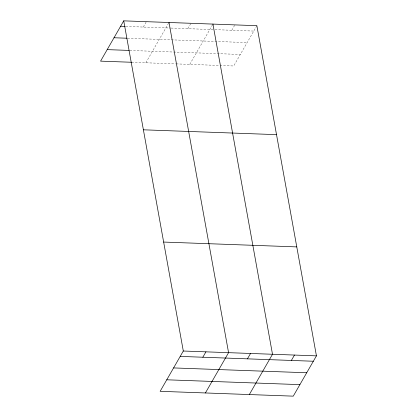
<?xml version="1.0" encoding="UTF-8"?>
<svg xmlns="http://www.w3.org/2000/svg" width="417" height="417" viewBox="0 0 417 417"><rect width="100%" height="100%" fill="white"/><g stroke="black" fill="none" stroke-linecap="round" stroke-linejoin="round"><path stroke-width="0.31" stroke-dasharray="2.08 1.56" d="M143.271 27.058L146.367 21.674M145.83 62.785L169 22.492M187.869 28.674L190.965 23.289M189.761 64.38L212.623 24.629M231.8 30.274L234.896 24.89M256.862 25.687L233.697 65.98L220.129 65.485M125.814 26.422L170.428 28.043M171.069 28.064L214.359 29.638M215.005 29.659L253.771 31.072M127.592 38.249L247.145 42.591M129.823 50.447L240.317 54.46M131.605 62.269L175.547 63.864M176.193 63.89L219.483 65.464"/><path stroke-width="0.63" d="M123.734 20.85L183.303 351.02L160.138 391.313L293.266 396.15L316.435 355.857L256.862 25.687L123.734 20.85L100.565 61.143L131.605 62.269M202.839 357.228L205.935 351.844M205.399 392.96L228.568 352.667L169 22.492M247.437 358.849L250.534 353.465M249.335 394.555L272.499 354.262L212.931 24.092M291.374 360.444L294.47 355.06M120.638 26.235L125.168 26.396M114.013 37.754L126.945 38.223M107.19 49.623L129.176 50.421M143.391 129.807L276.523 134.644M163.646 242.063L296.774 246.9M183.303 351.02L316.435 355.857M180.207 356.405L313.339 361.242M173.587 367.924L306.714 372.762M166.758 379.793L299.891 384.63"/></g></svg>
